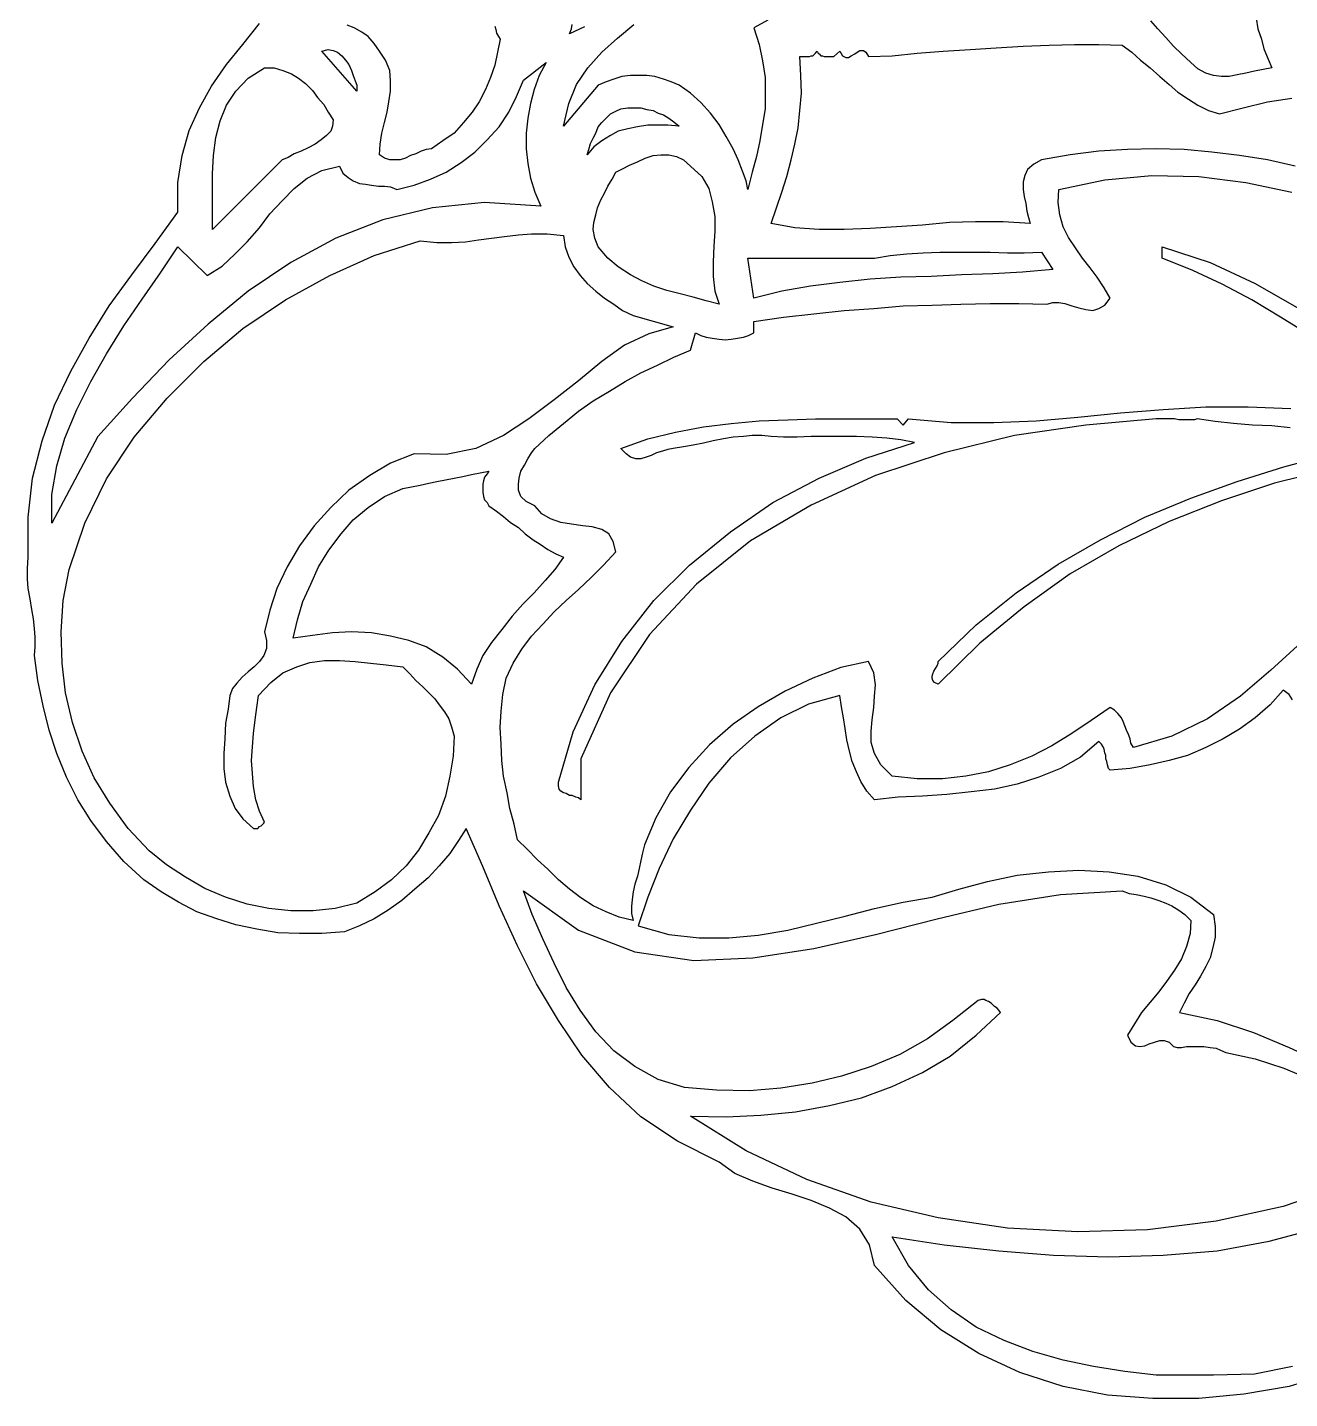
# Model space of a CAD drawing. Extents: x 0.04 to 6.89, y 0.04 to 9.01.
# Drawn here: x 0.038 to 1.49, y 2.012 to 3.59 of the extents above; entities that cross this region are included whole.
import ezdxf

# ---------------------------------------------------------------- set-up
doc = ezdxf.new("R2010")
doc.units = 0
doc.layers.add('1', color=7, linetype='Continuous')

msp = doc.modelspace()

# ---------------------------------------------------------------- linework, layer by layer
for points in [[(1.53, 2.038), (1.49, 2.026), (1.438, 2.017), (1.386, 2.012), (1.333, 2.012), (1.281, 2.016), (1.23, 2.026), (1.18, 2.042), (1.133, 2.064), (1.089, 2.091), (1.049, 2.125), (1.013, 2.165), (1.007, 2.189), (0.996, 2.207), (0.98, 2.221), (0.961, 2.231), (0.94, 2.24), (0.918, 2.247), (0.895, 2.254), (0.873, 2.262), (0.852, 2.271), (0.834, 2.284), (0.786, 2.308), (0.744, 2.336), (0.708, 2.37), (0.676, 2.407), (0.649, 2.447), (0.624, 2.489), (0.602, 2.533), (0.581, 2.579), (0.562, 2.624), (0.543, 2.668), (0.534, 2.654), (0.524, 2.639), (0.512, 2.625), (0.499, 2.611), (0.484, 2.598), (0.469, 2.585), (0.453, 2.574), (0.437, 2.564), (0.42, 2.556), (0.403, 2.549), (0.377, 2.547), (0.351, 2.547), (0.326, 2.548), (0.302, 2.552), (0.278, 2.557), (0.256, 2.564), (0.233, 2.572), (0.212, 2.583), (0.192, 2.595), (0.172, 2.609), (0.149, 2.63), (0.129, 2.653), (0.111, 2.677), (0.096, 2.701), (0.083, 2.727), (0.072, 2.754), (0.063, 2.781), (0.056, 2.809), (0.05, 2.838), (0.046, 2.867), (0.047, 2.877), (0.047, 2.888), (0.046, 2.898), (0.045, 2.909), (0.043, 2.92), (0.041, 2.932), (0.039, 2.944), (0.038, 2.955), (0.038, 2.967), (0.039, 2.98), (0.039, 3.026), (0.044, 3.071), (0.055, 3.114), (0.069, 3.155), (0.088, 3.194), (0.109, 3.232), (0.132, 3.269), (0.158, 3.305), (0.185, 3.341), (0.211, 3.377), (0.211, 3.411), (0.216, 3.442), (0.224, 3.471), (0.236, 3.497), (0.25, 3.522), (0.267, 3.547), (0.286, 3.57), (0.305, 3.594)], [(1.513, 3.236), (1.48, 3.256), (1.447, 3.276), (1.413, 3.294), (1.379, 3.31), (1.344, 3.324), (1.344, 3.337), (1.399, 3.319), (1.451, 3.295), (1.501, 3.266)], [(1.491, 3.129), (1.47, 3.131), (1.448, 3.132), (1.426, 3.134), (1.405, 3.136), (1.384, 3.139), (1.381, 3.138), (1.377, 3.138), (1.373, 3.138), (1.368, 3.138), (1.363, 3.138), (1.358, 3.139), (1.353, 3.139), (1.348, 3.139), (1.342, 3.139), (1.337, 3.139), (1.256, 3.132), (1.174, 3.12), (1.093, 3.1), (1.014, 3.074), (0.94, 3.04), (0.87, 2.999), (0.808, 2.949), (0.754, 2.891), (0.709, 2.824), (0.675, 2.748), (0.675, 2.701), (0.672, 2.703), (0.669, 2.704), (0.665, 2.706), (0.662, 2.706), (0.658, 2.708), (0.655, 2.709), (0.652, 2.711), (0.65, 2.713), (0.649, 2.717), (0.649, 2.721), (0.666, 2.779), (0.691, 2.833), (0.722, 2.883), (0.759, 2.93), (0.8, 2.971), (0.847, 3.009), (0.896, 3.043), (0.949, 3.071), (1.003, 3.094), (1.059, 3.112), (1.043, 3.115), (1.027, 3.117), (1.01, 3.118), (0.992, 3.119), (0.975, 3.119), (0.957, 3.119), (0.94, 3.119), (0.924, 3.118), (0.908, 3.118), (0.894, 3.119), (0.883, 3.12), (0.872, 3.12), (0.862, 3.119), (0.85, 3.118), (0.839, 3.116), (0.827, 3.114), (0.816, 3.111), (0.804, 3.109), (0.793, 3.107), (0.781, 3.105), (0.775, 3.104), (0.769, 3.102), (0.762, 3.1), (0.756, 3.097), (0.75, 3.095), (0.744, 3.093), (0.738, 3.093), (0.732, 3.095), (0.727, 3.099), (0.721, 3.105), (0.752, 3.116), (0.784, 3.124), (0.816, 3.13), (0.848, 3.134), (0.88, 3.137), (0.913, 3.138), (0.945, 3.139), (0.977, 3.139), (1.008, 3.139), (1.039, 3.139), (1.046, 3.132), (1.052, 3.139), (1.101, 3.135), (1.15, 3.135), (1.199, 3.137), (1.247, 3.141), (1.296, 3.146), (1.345, 3.15), (1.394, 3.153), (1.443, 3.153), (1.492, 3.151)], [(1.537, 3.081), (1.473, 3.065), (1.412, 3.045), (1.352, 3.021), (1.294, 2.993), (1.238, 2.961), (1.185, 2.923), (1.134, 2.881), (1.086, 2.834), (1.082, 2.836), (1.08, 2.838), (1.079, 2.841), (1.079, 2.843), (1.08, 2.846), (1.081, 2.849), (1.083, 2.852), (1.085, 2.855), (1.086, 2.858), (1.086, 2.86), (1.13, 2.902), (1.176, 2.939), (1.224, 2.972), (1.273, 3), (1.324, 3.026), (1.377, 3.048), (1.43, 3.067), (1.484, 3.084), (1.54, 3.099)], [(1.494, 2.816), (1.49, 2.822), (1.483, 2.827), (1.468, 2.81), (1.451, 2.795), (1.433, 2.782), (1.414, 2.771), (1.394, 2.761), (1.373, 2.752), (1.352, 2.746), (1.33, 2.741), (1.307, 2.737), (1.284, 2.735), (1.282, 2.737), (1.281, 2.741), (1.28, 2.745), (1.279, 2.748), (1.279, 2.752), (1.278, 2.755), (1.277, 2.759), (1.276, 2.762), (1.274, 2.765), (1.271, 2.768), (1.25, 2.75), (1.227, 2.737), (1.202, 2.727), (1.177, 2.719), (1.151, 2.713), (1.124, 2.71), (1.096, 2.707), (1.068, 2.705), (1.04, 2.704), (1.013, 2.701), (1.004, 2.711), (0.997, 2.722), (0.992, 2.733), (0.987, 2.745), (0.984, 2.757), (0.981, 2.77), (0.979, 2.783), (0.977, 2.795), (0.975, 2.808), (0.973, 2.821), (0.937, 2.811), (0.905, 2.795), (0.875, 2.774), (0.847, 2.749), (0.822, 2.72), (0.801, 2.689), (0.781, 2.656), (0.765, 2.622), (0.752, 2.589), (0.741, 2.556), (0.776, 2.546), (0.811, 2.542), (0.845, 2.542), (0.879, 2.545), (0.913, 2.551), (0.946, 2.559), (0.979, 2.567), (1.013, 2.576), (1.046, 2.583), (1.079, 2.589), (1.11, 2.598), (1.143, 2.607), (1.177, 2.614), (1.213, 2.618), (1.248, 2.62), (1.283, 2.618), (1.316, 2.613), (1.348, 2.603), (1.377, 2.589), (1.403, 2.569), (1.405, 2.555), (1.405, 2.543), (1.402, 2.531), (1.399, 2.519), (1.394, 2.509), (1.388, 2.498), (1.382, 2.488), (1.375, 2.478), (1.369, 2.467), (1.364, 2.456), (1.407, 2.447), (1.449, 2.433), (1.49, 2.416), (1.531, 2.397)]]:
    msp.add_lwpolyline(points)
at = {"layer": '1'}
for points in [[(0.89, 3.598), (0.874, 3.589), (0.88, 3.57), (0.884, 3.551), (0.887, 3.532), (0.887, 3.514), (0.887, 3.496), (0.884, 3.478), (0.881, 3.459), (0.877, 3.441), (0.872, 3.423), (0.867, 3.403), (0.865, 3.413), (0.861, 3.424), (0.856, 3.437), (0.85, 3.45), (0.842, 3.464), (0.834, 3.478), (0.824, 3.491), (0.813, 3.503), (0.801, 3.514), (0.788, 3.523), (0.779, 3.527), (0.77, 3.53), (0.76, 3.533), (0.751, 3.534), (0.741, 3.534), (0.732, 3.534), (0.722, 3.533), (0.713, 3.53), (0.704, 3.527), (0.695, 3.523), (0.655, 3.476), (0.661, 3.502), (0.67, 3.524), (0.683, 3.543), (0.699, 3.561), (0.717, 3.577), (0.736, 3.593)], [(1.452, 3.6), (1.454, 3.588), (1.458, 3.576), (1.461, 3.565), (1.466, 3.553), (1.47, 3.543), (1.46, 3.541), (1.45, 3.539), (1.44, 3.537), (1.43, 3.535), (1.421, 3.533), (1.412, 3.533), (1.403, 3.534), (1.394, 3.537), (1.385, 3.542), (1.377, 3.549), (1.366, 3.559), (1.357, 3.568), (1.348, 3.578), (1.339, 3.588), (1.331, 3.597)], [(0.576, 3.591), (0.577, 3.587), (0.578, 3.583), (0.58, 3.579), (0.582, 3.576), (0.579, 3.561), (0.576, 3.546), (0.571, 3.532), (0.565, 3.518), (0.558, 3.504), (0.55, 3.492), (0.54, 3.48), (0.529, 3.468), (0.516, 3.459), (0.503, 3.45), (0.497, 3.449), (0.491, 3.447), (0.485, 3.444), (0.479, 3.442), (0.473, 3.439), (0.467, 3.437), (0.461, 3.437), (0.455, 3.437), (0.449, 3.439), (0.443, 3.443), (0.444, 3.455), (0.446, 3.468), (0.449, 3.48), (0.452, 3.492), (0.454, 3.504), (0.456, 3.516), (0.456, 3.528), (0.455, 3.54), (0.45, 3.552), (0.443, 3.562), (0.437, 3.571), (0.43, 3.579), (0.423, 3.584), (0.414, 3.589), (0.406, 3.592)], [(0.679, 3.59), (0.662, 3.582), (0.664, 3.588), (0.665, 3.593)], [(1.497, 3.43), (1.465, 3.437), (1.433, 3.442), (1.401, 3.446), (1.369, 3.449), (1.336, 3.45), (1.304, 3.449), (1.271, 3.447), (1.238, 3.443), (1.205, 3.437), (1.196, 3.432), (1.189, 3.426), (1.186, 3.419), (1.184, 3.412), (1.184, 3.403), (1.185, 3.395), (1.187, 3.387), (1.188, 3.378), (1.19, 3.371), (1.192, 3.364), (1.161, 3.366), (1.129, 3.366), (1.099, 3.365), (1.068, 3.362), (1.038, 3.36), (1.008, 3.358), (0.978, 3.357), (0.949, 3.357), (0.921, 3.359), (0.894, 3.364), (0.9, 3.382), (0.906, 3.4), (0.912, 3.418), (0.917, 3.437), (0.921, 3.455), (0.925, 3.474), (0.927, 3.494), (0.929, 3.514), (0.928, 3.534), (0.927, 3.556), (0.93, 3.556), (0.932, 3.556), (0.935, 3.556), (0.938, 3.556), (0.94, 3.557), (0.942, 3.557), (0.944, 3.559), (0.945, 3.56), (0.947, 3.562), (0.948, 3.56), (0.949, 3.559), (0.951, 3.557), (0.953, 3.557), (0.955, 3.556), (0.958, 3.556), (0.961, 3.556), (0.963, 3.556), (0.966, 3.556), (0.973, 3.562), (0.976, 3.557), (0.98, 3.555), (0.983, 3.555), (0.986, 3.557), (0.99, 3.559), (0.993, 3.561), (0.996, 3.563), (1, 3.563), (1.003, 3.561), (1.006, 3.556), (1.033, 3.557), (1.062, 3.56), (1.092, 3.562), (1.123, 3.564), (1.153, 3.566), (1.184, 3.568), (1.214, 3.569), (1.243, 3.57), (1.271, 3.57), (1.298, 3.569), (1.309, 3.561), (1.319, 3.552), (1.33, 3.543), (1.341, 3.533), (1.352, 3.524), (1.362, 3.515), (1.374, 3.507), (1.385, 3.5), (1.397, 3.494), (1.41, 3.49), (1.437, 3.497), (1.465, 3.504), (1.493, 3.508)], [(0.417, 3.523), (0.417, 3.516), (0.377, 3.562), (0.384, 3.564), (0.39, 3.563), (0.395, 3.561), (0.4, 3.557), (0.404, 3.552), (0.408, 3.547), (0.411, 3.54), (0.413, 3.534), (0.415, 3.528), (0.417, 3.523)], [(0.629, 3.384), (0.564, 3.388), (0.504, 3.382), (0.447, 3.368), (0.393, 3.347), (0.341, 3.319), (0.292, 3.286), (0.246, 3.248), (0.201, 3.207), (0.159, 3.163), (0.119, 3.119), (0.066, 3.019), (0.066, 3.052), (0.072, 3.085), (0.081, 3.117), (0.095, 3.15), (0.111, 3.182), (0.129, 3.214), (0.149, 3.246), (0.17, 3.277), (0.191, 3.307), (0.211, 3.337), (0.245, 3.304), (0.262, 3.315), (0.277, 3.329), (0.291, 3.343), (0.305, 3.359), (0.317, 3.375), (0.331, 3.39), (0.345, 3.404), (0.36, 3.416), (0.377, 3.425), (0.397, 3.43), (0.401, 3.422), (0.407, 3.417), (0.413, 3.413), (0.42, 3.41), (0.427, 3.409), (0.434, 3.408), (0.442, 3.407), (0.449, 3.407), (0.456, 3.406), (0.463, 3.403), (0.483, 3.408), (0.502, 3.415), (0.52, 3.423), (0.537, 3.434), (0.553, 3.446), (0.567, 3.46), (0.581, 3.475), (0.592, 3.492), (0.601, 3.51), (0.609, 3.529), (0.635, 3.549), (0.627, 3.534), (0.621, 3.518), (0.617, 3.502), (0.614, 3.485), (0.612, 3.468), (0.612, 3.45), (0.614, 3.433), (0.617, 3.416), (0.622, 3.4), (0.629, 3.384)], [(0.39, 3.483), (0.389, 3.476), (0.387, 3.47), (0.382, 3.465), (0.376, 3.46), (0.369, 3.455), (0.361, 3.451), (0.353, 3.447), (0.345, 3.444), (0.338, 3.44), (0.331, 3.437), (0.251, 3.357), (0.251, 3.378), (0.251, 3.4), (0.251, 3.421), (0.252, 3.442), (0.255, 3.463), (0.26, 3.482), (0.267, 3.5), (0.278, 3.516), (0.292, 3.531), (0.311, 3.543), (0.322, 3.543), (0.332, 3.54), (0.342, 3.536), (0.35, 3.531), (0.358, 3.525), (0.366, 3.517), (0.372, 3.509), (0.379, 3.501), (0.384, 3.492), (0.39, 3.483)], [(0.788, 3.476), (0.775, 3.477), (0.763, 3.477), (0.752, 3.477), (0.74, 3.475), (0.729, 3.473), (0.718, 3.47), (0.709, 3.465), (0.699, 3.459), (0.69, 3.452), (0.682, 3.443), (0.684, 3.449), (0.686, 3.456), (0.689, 3.462), (0.692, 3.468), (0.695, 3.475), (0.699, 3.48), (0.704, 3.485), (0.709, 3.49), (0.715, 3.493), (0.721, 3.496), (0.729, 3.497), (0.737, 3.497), (0.744, 3.497), (0.751, 3.495), (0.758, 3.494), (0.764, 3.491), (0.77, 3.489), (0.776, 3.485), (0.782, 3.481), (0.788, 3.476)], [(0.834, 3.271), (0.819, 3.275), (0.804, 3.279), (0.789, 3.283), (0.774, 3.287), (0.759, 3.292), (0.745, 3.298), (0.732, 3.305), (0.718, 3.314), (0.706, 3.324), (0.695, 3.337), (0.691, 3.347), (0.689, 3.357), (0.69, 3.365), (0.692, 3.374), (0.694, 3.382), (0.698, 3.391), (0.702, 3.399), (0.706, 3.407), (0.711, 3.415), (0.715, 3.423), (0.723, 3.427), (0.731, 3.431), (0.74, 3.435), (0.749, 3.439), (0.758, 3.442), (0.767, 3.443), (0.776, 3.443), (0.785, 3.441), (0.793, 3.437), (0.801, 3.43), (0.814, 3.418), (0.822, 3.404), (0.826, 3.389), (0.829, 3.372), (0.829, 3.355), (0.828, 3.338), (0.827, 3.32), (0.827, 3.303), (0.829, 3.286), (0.834, 3.271)], [(1.504, 2.882), (1.469, 2.85), (1.434, 2.82), (1.396, 2.794), (1.355, 2.774), (1.311, 2.761), (1.308, 2.766), (1.307, 2.771), (1.305, 2.776), (1.303, 2.781), (1.301, 2.786), (1.299, 2.791), (1.297, 2.795), (1.293, 2.8), (1.289, 2.804), (1.284, 2.807), (1.262, 2.792), (1.24, 2.777), (1.217, 2.763), (1.194, 2.751), (1.169, 2.741), (1.144, 2.733), (1.118, 2.728), (1.091, 2.725), (1.062, 2.725), (1.033, 2.728), (1.02, 2.741), (1.013, 2.754), (1.009, 2.767), (1.009, 2.78), (1.01, 2.793), (1.012, 2.807), (1.013, 2.82), (1.014, 2.833), (1.012, 2.847), (1.006, 2.86), (0.974, 2.853), (0.942, 2.841), (0.91, 2.826), (0.879, 2.808), (0.85, 2.788), (0.823, 2.764), (0.799, 2.738), (0.778, 2.71), (0.761, 2.68), (0.748, 2.649), (0.746, 2.64), (0.744, 2.631), (0.742, 2.622), (0.74, 2.613), (0.737, 2.604), (0.735, 2.595), (0.734, 2.586), (0.733, 2.578), (0.733, 2.57), (0.735, 2.562), (0.719, 2.566), (0.704, 2.572), (0.689, 2.579), (0.675, 2.588), (0.662, 2.598), (0.649, 2.609), (0.637, 2.621), (0.625, 2.632), (0.613, 2.644), (0.602, 2.655), (0.598, 2.673), (0.593, 2.691), (0.59, 2.709), (0.586, 2.728), (0.584, 2.746), (0.583, 2.765), (0.582, 2.784), (0.583, 2.803), (0.585, 2.822), (0.589, 2.841), (0.597, 2.858), (0.607, 2.874), (0.618, 2.889), (0.631, 2.903), (0.644, 2.917), (0.658, 2.93), (0.672, 2.943), (0.687, 2.957), (0.701, 2.971), (0.715, 2.986), (0.712, 2.998), (0.707, 3.007), (0.699, 3.012), (0.688, 3.015), (0.677, 3.016), (0.664, 3.018), (0.652, 3.02), (0.64, 3.024), (0.63, 3.03), (0.622, 3.039), (0.612, 3.044), (0.606, 3.05), (0.603, 3.057), (0.603, 3.064), (0.604, 3.071), (0.606, 3.079), (0.61, 3.086), (0.614, 3.093), (0.618, 3.1), (0.622, 3.105), (0.638, 3.12), (0.655, 3.134), (0.672, 3.148), (0.689, 3.16), (0.708, 3.171), (0.726, 3.182), (0.744, 3.192), (0.763, 3.201), (0.782, 3.21), (0.801, 3.218), (0.807, 3.238), (0.813, 3.235), (0.819, 3.233), (0.826, 3.232), (0.834, 3.231), (0.841, 3.23), (0.848, 3.231), (0.855, 3.232), (0.862, 3.233), (0.868, 3.235), (0.874, 3.238), (0.874, 3.251), (0.908, 3.256), (0.943, 3.26), (0.978, 3.264), (1.012, 3.266), (1.046, 3.269), (1.079, 3.27), (1.112, 3.271), (1.146, 3.272), (1.179, 3.272), (1.211, 3.271), (1.218, 3.273), (1.225, 3.273), (1.232, 3.272), (1.24, 3.269), (1.248, 3.267), (1.256, 3.265), (1.264, 3.264), (1.271, 3.266), (1.278, 3.27), (1.284, 3.278), (1.277, 3.29), (1.269, 3.302), (1.261, 3.313), (1.252, 3.324), (1.244, 3.336), (1.236, 3.348), (1.23, 3.36), (1.226, 3.374), (1.224, 3.388), (1.225, 3.403), (1.278, 3.414), (1.332, 3.419), (1.386, 3.418), (1.44, 3.411), (1.493, 3.4)], [(0.655, 3.35), (0.657, 3.337), (0.661, 3.325), (0.667, 3.314), (0.674, 3.304), (0.682, 3.295), (0.692, 3.286), (0.702, 3.278), (0.713, 3.271), (0.723, 3.264), (0.735, 3.258), (0.781, 3.245), (0.753, 3.237), (0.725, 3.224), (0.699, 3.205), (0.672, 3.183), (0.644, 3.161), (0.615, 3.139), (0.586, 3.12), (0.554, 3.105), (0.52, 3.098), (0.483, 3.099), (0.456, 3.088), (0.432, 3.074), (0.408, 3.057), (0.387, 3.037), (0.368, 3.016), (0.351, 2.993), (0.337, 2.969), (0.325, 2.944), (0.317, 2.919), (0.311, 2.894), (0.313, 2.884), (0.313, 2.875), (0.31, 2.867), (0.305, 2.86), (0.299, 2.854), (0.292, 2.848), (0.285, 2.842), (0.279, 2.835), (0.274, 2.829), (0.271, 2.821), (0.269, 2.805), (0.266, 2.789), (0.265, 2.771), (0.264, 2.754), (0.264, 2.737), (0.266, 2.721), (0.271, 2.705), (0.277, 2.691), (0.286, 2.679), (0.298, 2.668), (0.3, 2.668), (0.302, 2.668), (0.303, 2.668), (0.305, 2.67), (0.307, 2.671), (0.308, 2.672), (0.31, 2.674), (0.311, 2.675), (0.305, 2.688), (0.301, 2.701), (0.298, 2.716), (0.297, 2.731), (0.296, 2.746), (0.297, 2.762), (0.298, 2.777), (0.3, 2.793), (0.302, 2.807), (0.304, 2.821), (0.318, 2.836), (0.332, 2.847), (0.348, 2.854), (0.363, 2.859), (0.38, 2.861), (0.397, 2.861), (0.415, 2.86), (0.433, 2.858), (0.451, 2.856), (0.47, 2.854), (0.478, 2.846), (0.485, 2.838), (0.493, 2.831), (0.5, 2.824), (0.507, 2.817), (0.512, 2.81), (0.518, 2.802), (0.523, 2.794), (0.526, 2.785), (0.529, 2.774), (0.528, 2.751), (0.524, 2.728), (0.519, 2.705), (0.511, 2.683), (0.5, 2.663), (0.488, 2.643), (0.474, 2.625), (0.457, 2.609), (0.438, 2.595), (0.417, 2.582), (0.392, 2.576), (0.367, 2.573), (0.341, 2.573), (0.316, 2.576), (0.291, 2.581), (0.266, 2.589), (0.242, 2.599), (0.22, 2.612), (0.198, 2.626), (0.178, 2.642), (0.154, 2.668), (0.133, 2.697), (0.115, 2.726), (0.101, 2.757), (0.09, 2.79), (0.082, 2.824), (0.078, 2.858), (0.077, 2.894), (0.079, 2.93), (0.086, 2.966), (0.104, 3.019), (0.129, 3.07), (0.161, 3.118), (0.199, 3.163), (0.241, 3.205), (0.286, 3.243), (0.335, 3.276), (0.386, 3.304), (0.437, 3.327), (0.49, 3.344), (0.509, 3.342), (0.526, 3.342), (0.542, 3.343), (0.557, 3.345), (0.572, 3.347), (0.587, 3.349), (0.603, 3.351), (0.618, 3.352), (0.636, 3.352), (0.655, 3.35)], [(1.013, 3.324), (1.031, 3.327), (1.05, 3.329), (1.069, 3.33), (1.088, 3.331), (1.107, 3.331), (1.127, 3.331), (1.146, 3.331), (1.166, 3.33), (1.185, 3.33), (1.205, 3.331), (1.218, 3.311), (1.183, 3.308), (1.149, 3.306), (1.113, 3.305), (1.078, 3.303), (1.043, 3.302), (1.008, 3.3), (0.973, 3.296), (0.939, 3.292), (0.906, 3.286), (0.874, 3.278), (0.867, 3.324), (0.884, 3.324), (0.899, 3.324), (0.914, 3.324), (0.929, 3.324), (0.943, 3.324), (0.957, 3.324), (0.971, 3.324), (0.985, 3.324), (0.998, 3.324), (1.013, 3.324)], [(0.569, 3.079), (0.567, 3.076), (0.564, 3.072), (0.563, 3.068), (0.562, 3.064), (0.562, 3.059), (0.562, 3.055), (0.563, 3.05), (0.564, 3.046), (0.567, 3.043), (0.569, 3.039), (0.578, 3.033), (0.586, 3.027), (0.594, 3.02), (0.603, 3.014), (0.611, 3.007), (0.62, 3), (0.628, 2.995), (0.637, 2.989), (0.646, 2.984), (0.655, 2.98), (0.645, 2.966), (0.634, 2.953), (0.621, 2.939), (0.608, 2.926), (0.596, 2.912), (0.584, 2.897), (0.572, 2.882), (0.562, 2.867), (0.555, 2.851), (0.549, 2.834), (0.533, 2.851), (0.516, 2.865), (0.497, 2.877), (0.477, 2.884), (0.456, 2.889), (0.434, 2.893), (0.411, 2.894), (0.389, 2.893), (0.366, 2.89), (0.344, 2.887), (0.349, 2.908), (0.355, 2.929), (0.364, 2.949), (0.373, 2.969), (0.385, 2.988), (0.399, 3.007), (0.413, 3.023), (0.43, 3.037), (0.449, 3.05), (0.47, 3.059), (0.48, 3.061), (0.49, 3.063), (0.5, 3.065), (0.509, 3.067), (0.519, 3.069), (0.529, 3.071), (0.539, 3.073), (0.549, 3.075), (0.559, 3.077), (0.569, 3.079)], [(1.556, 2.258), (1.483, 2.233), (1.406, 2.216), (1.327, 2.206), (1.247, 2.204), (1.166, 2.208), (1.086, 2.22), (1.009, 2.238), (0.935, 2.264), (0.865, 2.297), (0.801, 2.337), (0.842, 2.336), (0.882, 2.338), (0.922, 2.342), (0.961, 2.349), (0.998, 2.358), (1.033, 2.371), (1.068, 2.387), (1.1, 2.406), (1.13, 2.43), (1.158, 2.456), (1.156, 2.459), (1.154, 2.461), (1.151, 2.463), (1.149, 2.465), (1.147, 2.467), (1.144, 2.469), (1.141, 2.47), (1.139, 2.471), (1.136, 2.471), (1.132, 2.47), (1.103, 2.447), (1.074, 2.426), (1.042, 2.408), (1.009, 2.394), (0.975, 2.383), (0.941, 2.375), (0.905, 2.369), (0.869, 2.366), (0.831, 2.367), (0.794, 2.37), (0.764, 2.379), (0.737, 2.394), (0.713, 2.412), (0.692, 2.434), (0.674, 2.459), (0.658, 2.485), (0.644, 2.513), (0.631, 2.541), (0.619, 2.569), (0.609, 2.596), (0.672, 2.551), (0.737, 2.526), (0.805, 2.516), (0.873, 2.519), (0.943, 2.53), (1.014, 2.546), (1.085, 2.564), (1.156, 2.581), (1.227, 2.592), (1.298, 2.596)], [(1.298, 2.596), (1.306, 2.593), (1.314, 2.592), (1.323, 2.59), (1.331, 2.588), (1.34, 2.585), (1.348, 2.582), (1.355, 2.579), (1.363, 2.574), (1.37, 2.569), (1.377, 2.562), (1.376, 2.547), (1.372, 2.532), (1.366, 2.518), (1.358, 2.505), (1.349, 2.492), (1.34, 2.48), (1.33, 2.468), (1.32, 2.456), (1.312, 2.443), (1.304, 2.43), (1.308, 2.422), (1.313, 2.418), (1.318, 2.417), (1.324, 2.418), (1.329, 2.42), (1.335, 2.422), (1.341, 2.424), (1.346, 2.424), (1.352, 2.422), (1.357, 2.417), (1.361, 2.416), (1.366, 2.416), (1.372, 2.417), (1.379, 2.417), (1.385, 2.417), (1.392, 2.417), (1.399, 2.416), (1.406, 2.415), (1.411, 2.413), (1.417, 2.41), (1.451, 2.403), (1.484, 2.392), (1.515, 2.379)], [(1.494, 2.049), (1.45, 2.04), (1.403, 2.039), (1.399, 2.039), (1.394, 2.039), (1.387, 2.039), (1.381, 2.039), (1.374, 2.039), (1.366, 2.039), (1.359, 2.039), (1.351, 2.039), (1.344, 2.039), (1.337, 2.039), (1.301, 2.043), (1.265, 2.049), (1.23, 2.056), (1.195, 2.066), (1.162, 2.079), (1.13, 2.094), (1.101, 2.114), (1.075, 2.137), (1.052, 2.165), (1.033, 2.198), (1.093, 2.189), (1.156, 2.182), (1.219, 2.177), (1.282, 2.175), (1.345, 2.177), (1.407, 2.182), (1.467, 2.193), (1.526, 2.209)]]:
    msp.add_lwpolyline(points, dxfattribs=at)

doc.saveas('drawing.dxf')
